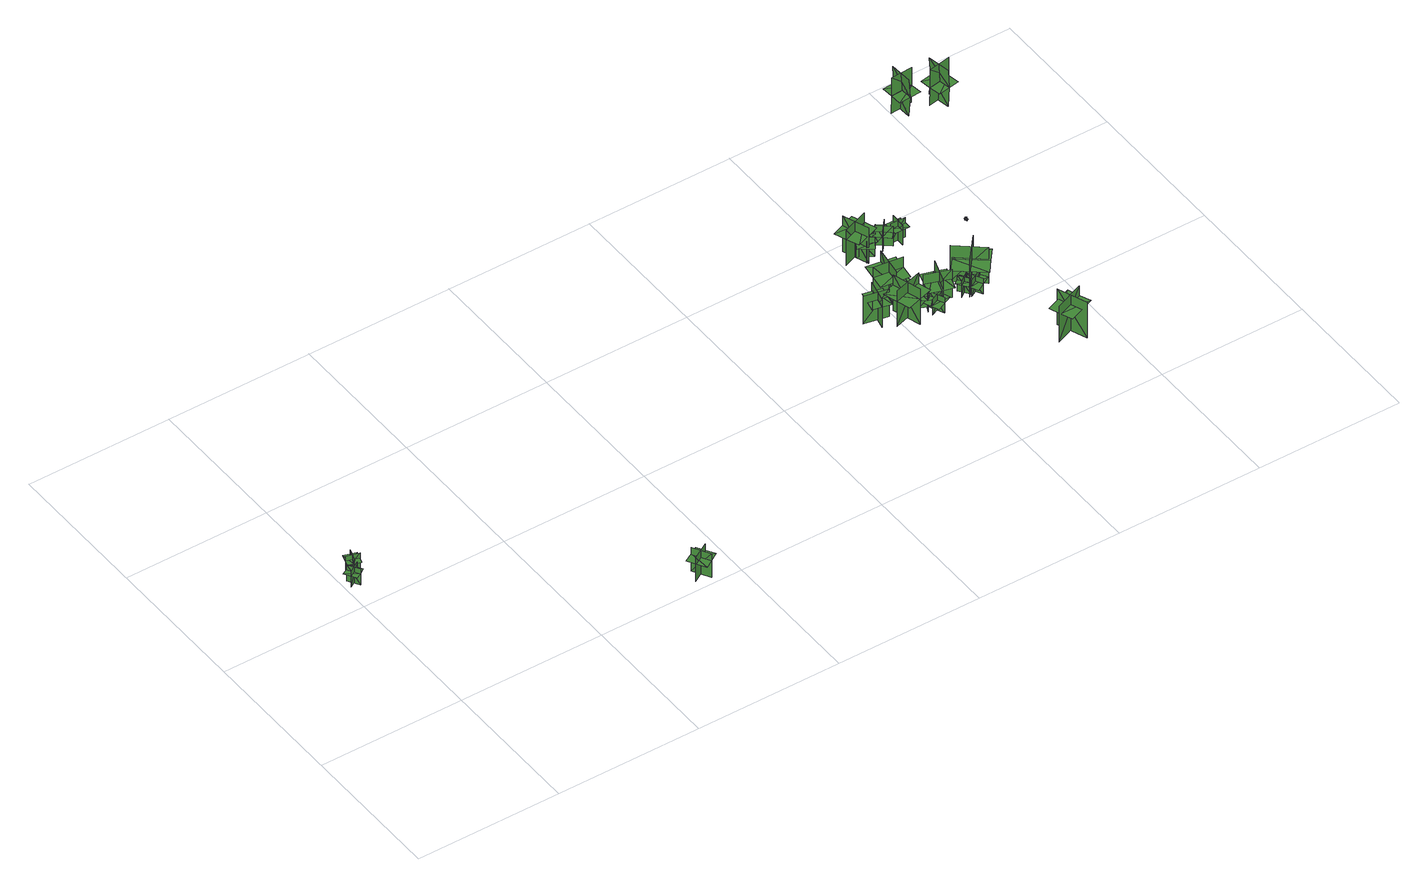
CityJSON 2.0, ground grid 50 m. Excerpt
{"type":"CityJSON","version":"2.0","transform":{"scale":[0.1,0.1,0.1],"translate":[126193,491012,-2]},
"CityObjects":{
"tree1":{"type":"SolitaryVegetationObject","geometry":[{"type":"MultiSurface","lod":"1","boundaries":[[[0,1,2]],[[0,2,3]],[[4,5,6]],[[4,6,7]],[[8,9,10]],[[8,10,11]],[[8,11,12]],[[8,12,13]]]}]},
"tree2":{"type":"SolitaryVegetationObject","geometry":[{"type":"MultiSurface","lod":"1","boundaries":[[[14,15,16]],[[14,16,17]],[[18,19,20]],[[18,20,21]],[[22,23,24]],[[22,24,25]],[[22,25,26]],[[22,26,27]]]}]},
"tree3":{"type":"SolitaryVegetationObject","geometry":[{"type":"MultiSurface","lod":"1","boundaries":[[[28,29,30]],[[28,30,31]],[[32,33,34]],[[32,34,35]],[[36,37,38]],[[36,38,39]],[[36,39,40]],[[36,40,41]]]}]},
"tree4":{"type":"SolitaryVegetationObject","geometry":[{"type":"MultiSurface","lod":"1","boundaries":[[[42,43,44]],[[42,44,45]],[[46,47,48]],[[46,48,49]],[[50,51,52]],[[50,52,53]],[[50,54,55]],[[50,55,51]]]}]},
"tree5":{"type":"SolitaryVegetationObject","geometry":[{"type":"MultiSurface","lod":"1","boundaries":[[[56,57,58]],[[56,58,59]],[[60,61,62]],[[60,62,63]],[[64,65,66]],[[64,66,67]],[[64,67,68]],[[64,68,69]]]}]},
"tree6":{"type":"SolitaryVegetationObject","geometry":[{"type":"MultiSurface","lod":"1","boundaries":[[[70,71,72]],[[70,72,73]],[[74,75,76]],[[74,76,77]],[[78,79,80]],[[78,80,81]],[[78,81,82]],[[78,82,83]]]}]},
"tree7":{"type":"SolitaryVegetationObject","geometry":[{"type":"MultiSurface","lod":"1","boundaries":[[[84,85,86]],[[84,86,87]],[[88,89,90]],[[88,90,91]],[[92,93,94]],[[92,94,95]],[[92,95,96]],[[92,96,97]]]}]},
"tree8":{"type":"SolitaryVegetationObject","geometry":[{"type":"MultiSurface","lod":"1","boundaries":[[[98,99,100]],[[98,100,101]],[[102,103,104]],[[102,104,105]],[[106,107,108]],[[106,108,109]],[[106,109,110]],[[106,110,111]]]}]},
"tree9":{"type":"SolitaryVegetationObject","geometry":[{"type":"MultiSurface","lod":"1","boundaries":[[[112,113,114]],[[112,114,115]],[[116,117,118]],[[116,118,119]],[[120,121,122]],[[120,122,123]],[[120,123,124]],[[120,124,125]]]}]},
"tree10":{"type":"SolitaryVegetationObject","geometry":[{"type":"MultiSurface","lod":"1","boundaries":[[[126,127,128]],[[126,128,129]],[[130,131,132]],[[130,132,133]],[[134,135,136]],[[134,136,137]],[[134,137,138]],[[134,138,139]]]}]},
"tree11":{"type":"SolitaryVegetationObject","geometry":[{"type":"MultiSurface","lod":"1","boundaries":[[[140,141,142]],[[140,142,143]],[[144,145,146]],[[144,146,147]],[[148,149,150]],[[148,150,151]],[[148,151,152]],[[148,152,153]]]}]},
"tree12":{"type":"SolitaryVegetationObject","geometry":[{"type":"MultiSurface","lod":"1","boundaries":[[[154,155,156]],[[154,156,157]],[[158,159,160]],[[158,160,161]],[[162,163,164]],[[162,164,165]],[[162,165,166]],[[162,166,167]]]}]},
"tree13":{"type":"SolitaryVegetationObject","geometry":[{"type":"MultiSurface","lod":"1","boundaries":[[[168,169,170]],[[168,170,171]],[[172,173,174]],[[172,174,175]],[[176,177,178]],[[176,178,179]],[[176,179,180]],[[176,180,181]]]}]},
"tree14":{"type":"SolitaryVegetationObject","geometry":[{"type":"MultiSurface","lod":"1","boundaries":[[[182,183,184]],[[182,184,185]],[[186,187,188]],[[186,188,189]],[[190,191,192]],[[190,192,193]],[[190,193,194]],[[190,194,195]]]}]},
"tree15":{"type":"SolitaryVegetationObject","geometry":[{"type":"MultiSurface","lod":"1","boundaries":[[[196,197,198]],[[196,198,199]],[[200,201,202]],[[200,202,203]],[[204,205,206]],[[204,206,207]],[[204,207,208]],[[204,208,209]]]}]},
"tree16":{"type":"SolitaryVegetationObject","geometry":[{"type":"MultiSurface","lod":"1","boundaries":[[[210,211,212]],[[210,212,213]],[[214,215,216]],[[214,216,217]],[[218,219,220]],[[218,220,221]],[[218,221,222]],[[218,222,223]]]}]},
"tree17":{"type":"SolitaryVegetationObject","geometry":[{"type":"MultiSurface","lod":"1","boundaries":[[[224,225,226]],[[224,226,227]],[[228,229,230]],[[228,230,231]],[[232,233,234]],[[232,234,235]],[[232,235,236]],[[232,236,237]]]}]},
"tree18":{"type":"SolitaryVegetationObject","geometry":[{"type":"MultiSurface","lod":"1","boundaries":[[[238,239,240]],[[238,240,241]],[[242,243,244]],[[242,244,245]],[[246,247,248]],[[246,248,249]],[[246,250,251]],[[246,251,247]]]}]},
"tree19":{"type":"SolitaryVegetationObject","geometry":[{"type":"MultiSurface","lod":"1","boundaries":[[[252,253,254]],[[252,254,255]],[[256,257,258]],[[256,258,259]],[[260,261,262]],[[260,262,263]],[[260,263,264]],[[260,264,265]]]}]},
"tree20":{"type":"SolitaryVegetationObject","geometry":[{"type":"MultiSurface","lod":"1","boundaries":[[[266,267,268]],[[266,268,269]],[[270,271,272]],[[270,272,273]],[[274,275,271]],[[274,271,270]],[[276,277,267]],[[276,267,266]],[[266,267,278]],[[266,278,279]],[[266,280,281]],[[266,281,267]]]}]},
"tree21":{"type":"SolitaryVegetationObject","geometry":[{"type":"MultiSurface","lod":"1","boundaries":[[[282,283,284]],[[282,284,285]],[[286,287,288]],[[286,288,289]],[[290,291,287]],[[290,287,286]],[[292,293,283]],[[292,283,282]],[[282,283,294]],[[282,294,295]],[[282,296,297]],[[282,297,283]]]}]}
},
"vertices":[
[15,586,10],[53,608,10],[53,608,72],[15,586,72],[43,578,10],[20,616,10],[20,616,72],[43,578,72],[43,578,54],[62,590,54],[39,628,54],[20,616,54],[1,605,54],[24,567,54],
[39,648,12],[81,635,12],[81,635,73],[39,648,73],[52,622,12],[66,664,12],[66,664,73],[52,622,73],[52,622,56],[73,615,56],[87,657,56],[66,664,56],[45,671,56],[31,629,56],
[916,65,9],[859,31,9],[859,31,101],[916,65,101],[873,76,9],[907,19,9],[907,19,101],[873,76,101],[873,76,75],[845,59,75],[879,2,75],[907,19,75],[936,37,75],[901,93,75],
[1961,713,8],[1943,632,8],[1943,632,117],[1961,713,117],[1906,677,8],[1987,660,8],[1987,660,117],[1906,677,117],[1959,706,89],[1943,632,89],[1975,625,89],[1991,699,89],[1927,713,89],[1911,639,89],
[1984,614,6],[2080,644,6],[2080,644,145],[1984,614,145],[2043,583,6],[2014,678,6],[2014,678,145],[2043,583,145],[2043,583,106],[2091,598,106],[2061,693,106],[2014,678,106],[1966,664,106],[1995,568,106],
[2025,679,15],[2038,778,15],[2038,778,153],[2025,679,153],[2078,719,15],[1979,732,15],[1979,732,153],[2078,719,153],[2078,719,114],[2085,768,114],[1986,782,114],[1979,732,114],[1973,683,114],[2071,670,114],
[2081,638,10],[2118,620,10],[2118,620,72],[2081,638,72],[2091,610,10],[2109,647,10],[2109,647,72],[2091,610,72],[2091,610,56],[2109,602,56],[2127,638,56],[2109,647,56],[2091,656,56],[2073,619,56],
[2128,578,10],[2128,578,72],[2105,626,72],[2105,626,10],[2094,591,10],[2094,591,72],[2141,613,72],[2141,613,10],[2087,588,51],[2098,563,51],[2156,590,51],[2145,615,51],[2134,639,51],[2076,612,51],
[2069,884,11],[2036,970,11],[2036,970,150],[2069,884,150],[2096,946,11],[2010,913,11],[2010,913,150],[2096,946,150],[2096,946,114],[2081,987,114],[1994,954,114],[2010,913,114],[2026,871,114],[2112,904,114],
[2165,683,9],[2136,599,9],[2136,599,119],[2165,683,119],[2102,652,9],[2185,623,9],[2185,623,119],[2102,652,119],[2157,679,84],[2118,692,84],[2091,608,84],[2130,596,84],[2169,583,84],[2196,667,84],
[2061,883,18],[2089,930,18],[2089,930,95],[2061,883,95],[2097,892,18],[2049,920,18],[2049,920,95],[2097,892,95],[2097,892,73],[2111,915,73],[2064,944,73],[2049,920,73],[2035,897,73],[2082,868,73],
[2092,905,18],[2102,948,18],[2102,948,79],[2092,905,79],[2117,920,18],[2074,930,18],[2074,930,79],[2117,920,79],[2117,920,62],[2122,942,62],[2079,952,62],[2074,930,62],[2069,909,62],[2112,899,62],
[2209,608,9],[2242,633,9],[2242,633,71],[2209,608,71],[2239,604,9],[2214,637,9],[2214,637,71],[2239,604,71],[2239,604,55],[2254,616,55],[2230,649,55],[2214,637,55],[2198,625,55],[2223,592,55],
[2124,932,19],[2166,897,19],[2166,897,96],[2124,932,96],[2127,895,19],[2162,938,19],[2162,938,96],[2127,895,96],[2127,895,74],[2148,877,74],[2184,920,74],[2162,938,74],[2141,955,74],[2106,913,74],
[2272,588,4],[2272,588,66],[2247,635,66],[2247,635,4],[2238,599,4],[2238,599,66],[2283,623,66],[2283,623,4],[2231,595,46],[2244,571,46],[2300,602,46],[2287,625,46],[2275,649,46],[2218,619,46],
[2219,681,13],[2306,609,13],[2306,609,154],[2219,681,154],[2227,592,13],[2300,679,13],[2300,679,154],[2227,592,154],[2219,671,109],[2186,630,109],[2275,559,109],[2307,600,109],[2340,640,109],[2252,711,109],
[2192,936,20],[2191,885,20],[2191,885,97],[2192,936,97],[2166,910,20],[2217,909,20],[2217,909,97],[2166,910,97],[2166,910,77],[2165,886,77],[2216,885,77],[2217,909,77],[2217,934,77],[2166,935,77],
[2335,289,4],[2434,328,4],[2434,328,144],[2335,289,144],[2412,256,4],[2373,355,4],[2373,355,144],[2412,256,144],[2343,292,108],[2434,328,108],[2419,367,108],[2328,331,108],[2359,253,108],[2449,289,108],
[2408,872,15],[2416,872,15],[2416,882,15],[2408,882,15],[2412,872,19],[2412,872,11],[2412,882,11],[2412,882,19],[2412,879,19],[2415,879,19],[2415,879,11],[2412,879,11],[2408,879,11],[2408,879,19],
[2576,1391,78],[2500,1386,78],[2502,1346,79],[2579,1351,79],[2542,1350,78],[2537,1427,78],[2532,1426,149],[2537,1350,149],[2537,1350,8],[2532,1426,8],[2576,1394,8],[2500,1389,8],[2500,1386,149],[2576,1391,149],[2574,1430,79],[2497,1425,79],
[2687,1361,82],[2611,1348,82],[2618,1309,82],[2694,1322,82],[2657,1317,82],[2644,1392,82],[2639,1392,152],[2653,1316,152],[2653,1316,11],[2639,1392,11],[2686,1364,11],[2611,1351,11],[2611,1348,152],[2687,1361,152],[2680,1399,82],[2605,1386,82]
]}
